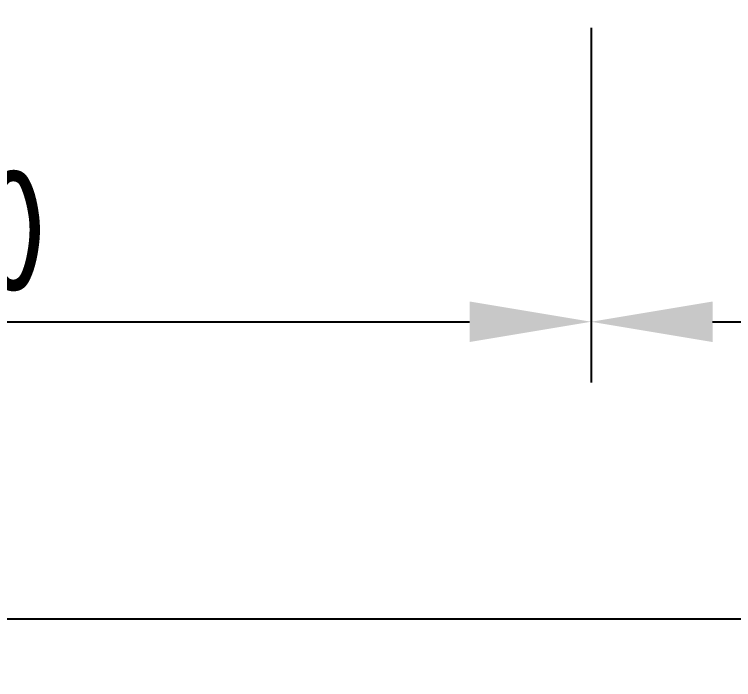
# Model space of a CAD drawing. Header units: millimetres. Extents: x 6914 to 9858, y -2771 to -210.
# Drawn here: x 7136.4 to 7358.4, y -2770.6 to -2565.4 of the extents above; entities that cross this region are included whole.
import ezdxf

# ---------------------------------------------------------------- set-up
doc = ezdxf.new("R2010")
doc.units = ezdxf.units.MM
doc.layers.add('APPAREILLAGE', color=7, linetype='Continuous')
doc.layers.add('РАЗМЕРЫ', color=7, linetype='Continuous', lineweight=25)
doc.styles.add('ГОСТ 2.304', font='CS_Gost2304.shx')
doc.dimstyles.new('СПДС', dxfattribs={"dimtxt": 2.5, "dimasz": 2.5, "dimexe": 1.25, "dimexo": 0.625, "dimtad": 1, "dimdec": 0, "dimtxsty": 'ГОСТ 2.304', "dimblk": 'ARCHTICK', "dimblk1": 'ARCHTICK', "dimblk2": 'ARCHTICK', "dimcen": 2.5, "dimdle": 2, "dimadec": 0, "dimazin": 2, "dimtfac": 0.75, "dimtdec": 4, "dimtmove": 1, "dimatfit": 3, "dimfxl": 1, "dimtfill": 1, "dimtolj": 1, "dimarcsym": 0})

# ---------------------------------------------------------------- blocks, each defined once
blk = doc.blocks.new('*D543')
at = {"layer": 'Defpoints', "color": 0}
for p in [(7314.41, -2560.26), (7914.41, -2560.26), (7914.41, -2660.26)]:
    blk.add_point(p, dxfattribs=at)
at = {"layer": 'РАЗМЕРЫ', "color": 0, "lineweight": -2}
for p, q in [((7314.41, -2569.63), (7314.41, -2679.01)), ((7914.41, -2569.63), (7914.41, -2679.01)), ((7351.91, -2660.26), (7876.91, -2660.26))]:
    blk.add_line(p, q, dxfattribs=at)
at = {"layer": 'РАЗМЕРЫ', "color": 0}
for points in [[(7351.91, -2654.01), (7351.91, -2666.51), (7314.41, -2660.26)], [(7876.91, -2666.51), (7876.91, -2654.01), (7914.41, -2660.26)]]:
    blk.add_solid(points, dxfattribs=at)
at = {"layer": 'РАЗМЕРЫ', "color": 0, "insert": (7614.41, -2631.05), "char_height": 37.5, "attachment_point": 5, "style": 'ГОСТ 2.304', "bg_fill": 3, "box_fill_scale": 1.1, "bg_fill_color": 256, "bg_fill_true_color": 13158600, "bg_fill_transparency": 0}
blk.add_mtext('\\A1;600', dxfattribs=at)
blk = doc.blocks.new('*D548')
at = {"layer": 'Defpoints', "color": 0}
for p in [(6914.41, -2560.25), (7914.41, -2560.26), (7914.41, -2751.88)]:
    blk.add_point(p, dxfattribs=at)
at = {"layer": 'РАЗМЕРЫ', "color": 0, "lineweight": -2}
for p, q in [((6914.41, -2569.63), (6914.41, -2770.63)), ((7914.41, -2569.63), (7914.41, -2770.63)), ((6951.91, -2751.88), (7876.91, -2751.88))]:
    blk.add_line(p, q, dxfattribs=at)
at = {"layer": 'РАЗМЕРЫ', "color": 0}
for points in [[(6951.91, -2745.63), (6951.91, -2758.13), (6914.41, -2751.88)], [(7876.91, -2758.13), (7876.91, -2745.63), (7914.41, -2751.88)]]:
    blk.add_solid(points, dxfattribs=at)
at = {"layer": 'РАЗМЕРЫ', "color": 0, "insert": (7414.41, -2723.76), "char_height": 37.5, "attachment_point": 5, "style": 'ГОСТ 2.304', "bg_fill": 3, "box_fill_scale": 1.1, "bg_fill_color": 256, "bg_fill_true_color": 13158600, "bg_fill_transparency": 0}
blk.add_mtext('\\A1;1000', dxfattribs=at)
blk = doc.blocks.new('*D81')
at = {"layer": 'Defpoints', "color": 0}
for p in [(-400, -2200), (0, -2200), (0, -2300)]:
    blk.add_point(p, dxfattribs=at)
at = {"layer": 'РАЗМЕРЫ', "color": 0, "lineweight": -2}
for p, q in [((-400, -2209.38), (-400, -2318.75)), ((0, -2209.38), (0, -2318.75)), ((-362.5, -2300), (-37.5, -2300))]:
    blk.add_line(p, q, dxfattribs=at)
at = {"layer": 'РАЗМЕРЫ', "color": 0}
for points in [[(-362.5, -2293.75), (-362.5, -2306.25), (-400, -2300)], [(-37.5, -2306.25), (-37.5, -2293.75), (0, -2300)]]:
    blk.add_solid(points, dxfattribs=at)
at = {"layer": 'РАЗМЕРЫ', "color": 0, "insert": (-200, -2271.87), "char_height": 37.5, "attachment_point": 5, "style": 'ГОСТ 2.304', "bg_fill": 3, "box_fill_scale": 1.1, "bg_fill_color": 256, "bg_fill_true_color": 13158600, "bg_fill_transparency": 0}
blk.add_mtext('\\A1;400', dxfattribs=at)
blk = doc.blocks.new('Из_буфера601')
at = {"layer": 'РАЗМЕРЫ'}
dim = blk.add_linear_dim(base=(0, -2300), p1=(-400, -2200), p2=(0, -2200), dimstyle='СПДС', override={"dimscale": 15, "dimlfac": 1, "dimtxsty": 'ГОСТ 2.304', "dimsah": 1, "dimtolj": 1}, dxfattribs=at)
dim.commit()
dim.dimension.update_dxf_attribs({"geometry": '*D81', "text_midpoint": (-200, -2271.87)})

msp = doc.modelspace()

# ---------------------------------------------------------------- dimensions: what is measured, and where the dimension line sits
at = {"layer": 'РАЗМЕРЫ'}
dim = msp.add_linear_dim(base=(7914.41, -2660.26), p1=(7314.41, -2560.26), p2=(7914.41, -2560.26), dimstyle='СПДС', override={"dimscale": 15, "dimlfac": 1, "dimtxsty": 'ГОСТ 2.304', "dimsah": 1, "dimtolj": 1}, dxfattribs=at)
dim.commit()
dim.dimension.update_dxf_attribs({"geometry": '*D543', "text_midpoint": (7614.41, -2631.05)})

# ---------------------------------------------------------------- next in the draw order: dimensions: what is measured, and where the dimension line sits
dim = msp.add_linear_dim(base=(7914.41, -2751.88), p1=(6914.41, -2560.25), p2=(7914.41, -2560.26), dimstyle='СПДС', override={"dimscale": 15, "dimlfac": 1, "dimtxsty": 'ГОСТ 2.304', "dimsah": 1, "dimtolj": 1}, dxfattribs=at)
dim.commit()
dim.dimension.update_dxf_attribs({"geometry": '*D548', "text_midpoint": (7414.41, -2723.76)})

# ---------------------------------------------------------------- next in the draw order: block references
at = {"layer": 'APPAREILLAGE'}
msp.add_blockref('Из_буфера601', (7314.41, -360.25), dxfattribs=at)

doc.saveas('drawing.dxf')
